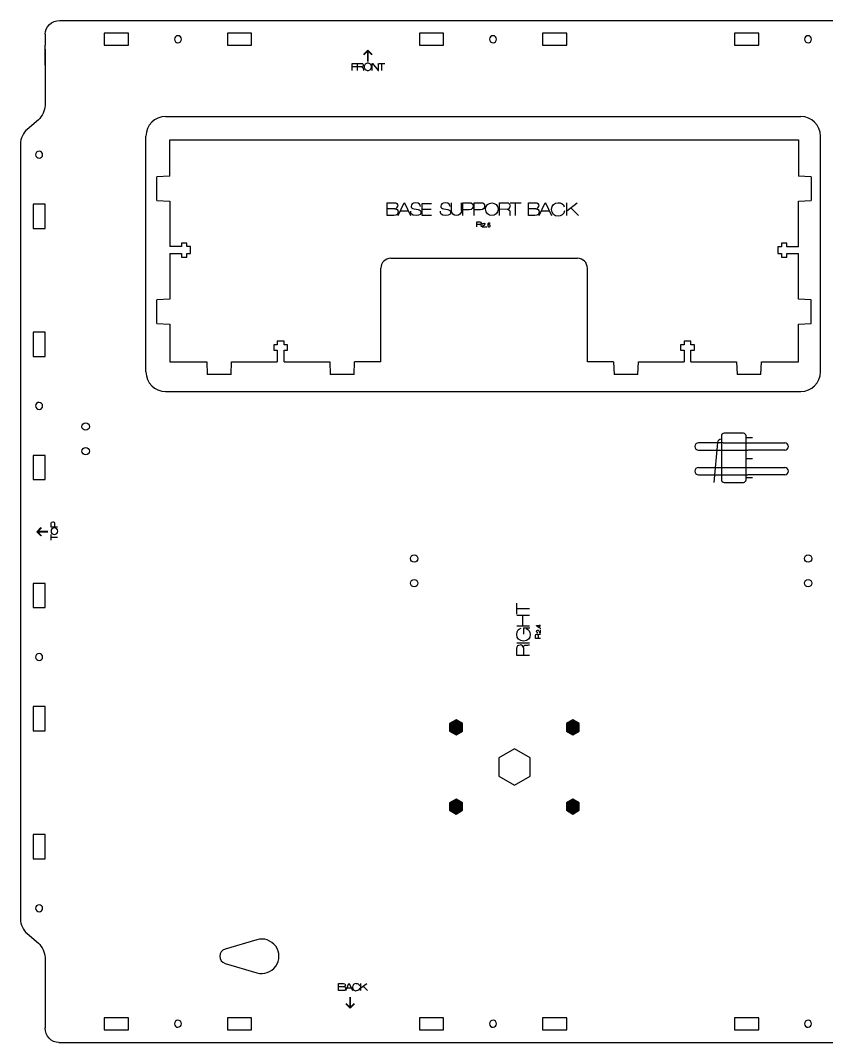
# Model space of a CAD drawing. Extents: x 49 to 1952, y 75 to 1350.
# Drawn here: x 1096.1 to 1423.6, y 504.1 to 919.1 of the extents above; entities that cross this region are included whole.
import ezdxf

# ---------------------------------------------------------------- set-up
doc = ezdxf.new("R2010")
doc.units = 0
doc.header["$MEASUREMENT"] = 0
for name, color, linetype in [('4_8MM_TABS_-_PLYWOOD', 160, 'Continuous'), ('PASS_1', 1, 'Continuous'), ('PASS_2', 5, 'Continuous'), ('PASS_3', 7, 'Continuous'), ('RASTER_-_LETTERS', 3, 'Continuous'), ('RASTER_70__-_PLYWOOD', 30, 'Continuous'), ('T-SLOT_-_PLYWOOD', 7, 'Continuous')]:
    doc.layers.add(name, color=color, linetype=linetype)

msp = doc.modelspace()

# ---------------------------------------------------------------- linework, layer by layer
at = {"layer": '4_8MM_TABS_-_PLYWOOD', "color": 5}
for p, q in [((1140, 913.92), (1130.15, 913.92)), ((1130.15, 913.92), (1130.15, 909.12)), ((1140, 909.12), (1140, 913.92)), ((1190, 913.92), (1180.15, 913.92)), ((1180.15, 913.92), (1180.15, 909.12)), ((1190, 909.12), (1190, 913.92)), ((1268, 913.92), (1258.15, 913.92)), ((1258.15, 913.92), (1258.15, 909.12)), ((1268, 909.12), (1268, 913.92)), ((1318, 913.92), (1308.15, 913.92)), ((1308.15, 913.92), (1308.15, 909.12)), ((1318, 909.12), (1318, 913.92)), ((1396, 913.92), (1386.15, 913.92)), ((1386.15, 913.92), (1386.15, 909.12)), ((1396, 909.12), (1396, 913.92)), ((1130.15, 909.12), (1140, 909.12)), ((1180.15, 909.12), (1190, 909.12)), ((1258.15, 909.12), (1268, 909.12)), ((1308.15, 909.12), (1318, 909.12)), ((1386.15, 909.12), (1396, 909.12)), ((1101.27, 844.54), (1101.27, 834.69)), ((1106.07, 844.54), (1101.27, 844.54)), ((1106.07, 834.69), (1106.07, 844.54)), ((1101.27, 834.69), (1106.07, 834.69)), ((1101.27, 792.54), (1101.27, 782.69)), ((1106.07, 792.54), (1101.27, 792.54)), ((1106.07, 782.69), (1106.07, 792.54)), ((1101.27, 782.69), (1106.07, 782.69)), ((1101.27, 742.54), (1101.27, 732.69)), ((1106.07, 742.54), (1101.27, 742.54)), ((1106.07, 732.69), (1106.07, 742.54)), ((1101.27, 732.69), (1106.07, 732.69)), ((1101.27, 690.54), (1101.27, 680.69)), ((1106.07, 690.54), (1101.27, 690.54)), ((1106.07, 680.69), (1106.07, 690.54)), ((1101.27, 680.69), (1106.07, 680.69)), ((1101.27, 640.54), (1101.27, 630.69)), ((1106.07, 640.54), (1101.27, 640.54)), ((1106.07, 630.69), (1106.07, 640.54)), ((1101.27, 630.69), (1106.07, 630.69)), ((1101.27, 588.54), (1101.27, 578.69)), ((1106.07, 588.54), (1101.27, 588.54)), ((1106.07, 578.69), (1106.07, 588.54)), ((1101.27, 578.69), (1106.07, 578.69)), ((1140, 514.12), (1130.15, 514.12)), ((1130.15, 514.12), (1130.15, 509.32)), ((1140, 509.32), (1140, 514.12)), ((1190, 514.12), (1180.15, 514.12)), ((1180.15, 514.12), (1180.15, 509.32)), ((1190, 509.32), (1190, 514.12)), ((1268, 514.12), (1258.15, 514.12)), ((1258.15, 514.12), (1258.15, 509.32)), ((1268, 509.32), (1268, 514.12)), ((1318, 514.12), (1308.15, 514.12)), ((1308.15, 514.12), (1308.15, 509.32)), ((1318, 509.32), (1318, 514.12)), ((1396, 514.12), (1386.15, 514.12)), ((1386.15, 514.12), (1386.15, 509.32)), ((1396, 509.32), (1396, 514.12)), ((1130.15, 509.32), (1140, 509.32)), ((1180.15, 509.32), (1190, 509.32)), ((1258.15, 509.32), (1268, 509.32)), ((1308.15, 509.32), (1318, 509.32)), ((1386.15, 509.32), (1396, 509.32))]:
    msp.add_line(p, q, dxfattribs=at)
for centre, radius, start, end in [((1160.07, 911.52), 1.42, 89.9877, 179.9981), ((1160.08, 911.52), 1.43, 180.0473, 269.9669), ((1160.07, 911.52), 1.42, 359.9969, 90.0158), ((1160.07, 911.52), 1.42, 269.9903, 359.9969), ((1288.07, 911.52), 1.42, 89.9877, 179.9981), ((1288.08, 911.52), 1.43, 180.0473, 269.9669), ((1288.07, 911.52), 1.42, 359.9969, 90.0158), ((1288.07, 911.52), 1.42, 269.9903, 359.9969), ((1416.07, 911.52), 1.42, 89.9877, 179.9981), ((1416.08, 911.52), 1.43, 180.0473, 269.9669), ((1416.07, 911.52), 1.42, 359.9969, 90.0158), ((1416.07, 911.52), 1.42, 269.9903, 359.9969), ((1103.68, 864.62), 1.43, 90.0473, 179.9669), ((1103.68, 864.62), 1.42, 179.9903, 269.9969), ((1103.68, 864.62), 1.42, 359.9877, 89.9981), ((1103.68, 864.62), 1.42, 269.9969, 0.0158), ((1103.68, 762.62), 1.43, 90.0473, 179.9669), ((1103.67, 762.62), 1.42, 359.9877, 89.9981), ((1103.68, 762.62), 1.42, 179.9903, 269.9969), ((1103.68, 762.62), 1.42, 269.9969, 0.0158), ((1103.68, 660.62), 1.43, 90.0473, 179.9669), ((1103.68, 660.62), 1.42, 179.9903, 269.9969), ((1103.67, 660.62), 1.42, 359.9877, 89.9981), ((1103.68, 660.62), 1.42, 269.9969, 0.0158), ((1103.68, 558.62), 1.43, 90.0473, 179.9669), ((1103.68, 558.62), 1.42, 179.9903, 269.9969), ((1103.67, 558.62), 1.42, 359.9877, 89.9981), ((1103.68, 558.62), 1.42, 269.9969, 0.0158), ((1160.07, 511.72), 1.42, 89.9877, 179.9981), ((1160.08, 511.72), 1.43, 180.0473, 269.9669), ((1160.07, 511.72), 1.42, 359.9969, 90.0158), ((1160.07, 511.72), 1.42, 269.9903, 359.9969), ((1288.07, 511.72), 1.42, 89.9877, 179.9981), ((1288.08, 511.72), 1.43, 180.0473, 269.9669), ((1288.07, 511.72), 1.42, 359.9969, 90.0158), ((1288.07, 511.72), 1.42, 269.9903, 359.9969), ((1416.07, 511.72), 1.42, 89.9877, 179.9981), ((1416.08, 511.72), 1.43, 180.0473, 269.9669), ((1416.07, 511.72), 1.42, 359.9969, 90.0158), ((1416.07, 511.72), 1.42, 269.9903, 359.9969)]:
    msp.add_arc(centre, radius, start, end, dxfattribs=at)
at = {"layer": 'PASS_1'}
for p, q in [((1156.74, 855.92), (1156.74, 870.65)), ((1156.74, 870.65), (1412.14, 870.65)), ((1412.14, 870.65), (1412.14, 855.92)), ((1156.74, 855.92), (1151.54, 855.7)), ((1151.54, 846.03), (1151.54, 855.7)), ((1417.34, 855.7), (1412.14, 855.92)), ((1417.34, 855.7), (1417.34, 846.03)), ((1151.54, 846.03), (1156.74, 845.82)), ((1156.74, 845.82), (1156.74, 827.78)), ((1412.14, 845.82), (1417.34, 846.03)), ((1412.14, 827.75), (1412.14, 845.82)), ((1156.74, 827.78), (1156.74, 827.29)), ((1412.14, 827.25), (1412.14, 827.75)), ((1156.74, 824.48), (1156.74, 823.98)), ((1156.74, 823.98), (1156.74, 805.92)), ((1246.49, 822.55), (1322.39, 822.55)), ((1412.14, 823.95), (1412.14, 824.45)), ((1412.14, 805.92), (1412.14, 823.95)), ((1242.49, 780.55), (1242.49, 818.55)), ((1326.39, 780.55), (1326.39, 818.55)), ((1156.74, 805.92), (1151.54, 805.71)), ((1151.54, 796.03), (1151.54, 805.71)), ((1417.34, 805.71), (1412.14, 805.92)), ((1417.34, 796.03), (1417.34, 805.71)), ((1151.54, 796.03), (1156.74, 795.82)), ((1156.74, 795.82), (1156.74, 780.55)), ((1412.14, 795.82), (1417.34, 796.03)), ((1412.14, 780.55), (1412.14, 795.82)), ((1156.74, 780.55), (1171.74, 780.55)), ((1171.74, 780.55), (1171.95, 775.35)), ((1181.63, 775.35), (1181.84, 780.55)), ((1181.84, 780.55), (1199.87, 780.55)), ((1199.87, 780.55), (1200.37, 780.55)), ((1203.17, 780.55), (1203.67, 780.55)), ((1203.67, 780.55), (1221.74, 780.55)), ((1221.74, 780.55), (1221.95, 775.35)), ((1231.62, 775.35), (1231.84, 780.55)), ((1242.49, 780.55), (1231.84, 780.55)), ((1337.04, 780.55), (1326.39, 780.55)), ((1337.04, 780.55), (1337.25, 775.35)), ((1346.93, 775.35), (1347.14, 780.55)), ((1347.14, 780.55), (1365.17, 780.55)), ((1365.17, 780.55), (1365.67, 780.55)), ((1368.47, 780.55), (1368.98, 780.55)), ((1368.98, 780.55), (1387.04, 780.55)), ((1387.04, 780.55), (1387.25, 775.35)), ((1396.93, 775.35), (1397.14, 780.55)), ((1397.14, 780.55), (1412.14, 780.55)), ((1181.63, 775.35), (1171.95, 775.35)), ((1231.62, 775.35), (1221.95, 775.35)), ((1346.93, 775.35), (1337.25, 775.35)), ((1396.93, 775.35), (1387.25, 775.35))]:
    msp.add_line(p, q, dxfattribs=at)
for centre, start, end in [((1246.49, 818.55), 90, 180), ((1322.39, 818.55), 0, 90)]:
    msp.add_arc(centre, 4, start, end, dxfattribs=at)
at = {"layer": 'PASS_2', "color": 5}
for p, q in [((1381.57, 747.62), (1371.57, 747.62)), ((1381.57, 747.62), (1391.57, 747.62)), ((1391.57, 747.62), (1406.57, 747.62)), ((1371.57, 744.62), (1381.57, 744.62)), ((1381.57, 744.62), (1391.57, 744.62)), ((1406.57, 744.62), (1391.57, 744.62)), ((1371.57, 737.62), (1381.57, 737.62)), ((1381.57, 737.62), (1391.57, 737.62)), ((1391.57, 737.62), (1406.57, 737.62)), ((1371.57, 734.62), (1381.57, 734.62)), ((1381.57, 734.62), (1391.57, 734.62)), ((1406.57, 734.62), (1391.57, 734.62)), ((1296.78, 623.34), (1290.41, 619.67)), ((1303.14, 619.67), (1296.78, 623.34)), ((1290.41, 619.67), (1290.41, 612.32)), ((1303.14, 612.32), (1303.14, 619.67)), ((1290.41, 612.32), (1296.78, 608.64)), ((1296.78, 608.64), (1303.14, 612.32)), ((1192.07, 545.83), (1179.22, 541.99)), ((1179.22, 536.24), (1192.07, 532.41))]:
    msp.add_line(p, q, dxfattribs=at)
for centre in [(1122.57, 754.22), (1122.57, 744.22), (1256.07, 700.62), (1416.07, 700.62), (1256.07, 690.62), (1416.07, 690.62), (1273.03, 632.09), (1320.52, 632.09), (1273.03, 599.9), (1320.52, 599.9)]:
    msp.add_circle(centre, 1.5, dxfattribs=at)
for centre, radius, start, end in [((1371.57, 746.12), 1.5, 90.0151, 180.0105), ((1406.57, 746.12), 1.5, 0.0222, 89.9792), ((1371.58, 746.12), 1.5, 180.0105, 269.9626), ((1406.57, 746.12), 1.5, 270, 0), ((1371.57, 736.12), 1.5, 90.0151, 180.0105), ((1371.58, 736.12), 1.5, 180.0105, 269.9626), ((1406.57, 736.12), 1.5, 0.0058, 89.9956), ((1406.57, 736.12), 1.5, 270, 0), ((1194.07, 539.12), 7, 253.3985, 106.6015), ((1180.07, 539.12), 3, 106.6015, 253.3985)]:
    msp.add_arc(centre, radius, start, end, dxfattribs=at)
at = {"layer": 'PASS_3'}
for p, q in [((1112.07, 919.15), (1480.47, 919.15)), ((1106.07, 913.55), (1106.07, 909.12)), ((1106.07, 900.97), (1106.07, 909.12)), ((1106.07, 907.47), (1106.07, 884.61)), ((1155.07, 880.12), (1413.07, 880.12)), ((1103.37, 878.79), (1098.78, 874.93)), ((1147.07, 776.49), (1147.07, 872.12)), ((1421.07, 776.49), (1421.07, 872.12)), ((1096.07, 869.12), (1096.07, 754.87)), ((1096.07, 803.87), (1096.07, 554.12)), ((1155.07, 768.49), (1389.07, 768.49)), ((1389.07, 768.49), (1413.07, 768.49)), ((1098.78, 548.31), (1103.37, 544.44)), ((1106.07, 538.63), (1106.07, 515.93)), ((1106.07, 522.43), (1106.07, 514.12)), ((1106.07, 514.12), (1106.07, 510.09)), ((1111.67, 504.09), (1490.07, 504.09))]:
    msp.add_line(p, q, dxfattribs=at)
for centre, start, end in [((1155.07, 872.12), 90, 180), ((1413.07, 872.12), 0, 90), ((1155.07, 776.49), 180, 270), ((1413.07, 776.49), 270, 0)]:
    msp.add_arc(centre, 8, start, end, dxfattribs=at)
for points in [[(1106.07, 913.55), (1106.07, 916.45), (1108.77, 919.15), (1112.07, 919.15)], [(1106.07, 884.61), (1106.07, 882.66), (1104.86, 880.04), (1103.37, 878.79)], [(1098.78, 874.93), (1097.29, 873.68), (1096.07, 871.06), (1096.07, 869.12)], [(1096.07, 554.12), (1096.07, 552.17), (1097.29, 549.56), (1098.78, 548.31)], [(1103.37, 544.44), (1104.86, 543.19), (1106.07, 540.58), (1106.07, 538.63)], [(1111.67, 504.09), (1108.77, 504.09), (1106.07, 506.79), (1106.07, 510.09)]]:
    msp.add_open_spline(points, degree=3, dxfattribs=at)
at = {"layer": 'RASTER_-_LETTERS'}
for p, q in [((1235.51, 905.31), (1237.25, 907.05)), ((1235.63, 905.12), (1237.12, 906.62)), ((1237.12, 906.62), (1237.12, 902.53)), ((1237.25, 907.05), (1238.98, 905.31)), ((1237.37, 902.53), (1237.37, 906.62)), ((1237.37, 906.62), (1238.87, 905.12)), ((1230.82, 898.86), (1230.82, 901.73)), ((1230.82, 901.73), (1232.84, 901.73)), ((1233.05, 898.86), (1233.05, 901.73)), ((1233.05, 901.73), (1234.63, 901.73)), ((1239.03, 898.86), (1239.03, 901.73)), ((1239.03, 901.73), (1239.13, 901.73)), ((1239.13, 901.73), (1241.39, 898.86)), ((1241.49, 898.86), (1241.49, 901.73)), ((1241.65, 901.73), (1244.13, 901.73)), ((1242.9, 898.86), (1242.9, 901.73)), ((1230.82, 900.4), (1232.72, 900.4)), ((1234.74, 900.26), (1233.05, 900.25)), ((1241.39, 898.86), (1241.49, 898.86)), ((1245.12, 845.13), (1247.96, 845.13)), ((1245.12, 839.92), (1245.12, 845.13)), ((1248.2, 842.65), (1245.12, 842.65)), ((1248.2, 842.65), (1248.2, 842.64)), ((1249.52, 839.92), (1251.91, 845.13)), ((1251.91, 845.13), (1252.1, 845.13)), ((1252.1, 845.13), (1254.5, 839.92)), ((1256.01, 842.66), (1257.63, 842.39)), ((1259.26, 839.92), (1259.26, 844.82)), ((1259.26, 844.82), (1263.08, 844.82)), ((1268.06, 842.66), (1269.69, 842.39)), ((1271.16, 841.96), (1271.16, 845.08)), ((1275.22, 841.96), (1275.22, 845.08)), ((1275.77, 839.92), (1275.77, 845.13)), ((1275.77, 845.13), (1278.56, 845.13)), ((1280.41, 839.92), (1280.41, 845.13)), ((1280.41, 845.13), (1283.19, 845.13)), ((1290.69, 839.92), (1290.69, 845.13)), ((1290.69, 845.13), (1293.56, 845.13)), ((1295.07, 845.13), (1299.56, 845.13)), ((1297.24, 839.92), (1297.24, 845.08)), ((1302.42, 845.13), (1305.25, 845.13)), ((1302.42, 839.92), (1302.42, 845.13)), ((1305.5, 842.65), (1302.42, 842.65)), ((1305.5, 842.65), (1305.5, 842.64)), ((1306.81, 839.92), (1309.21, 845.13)), ((1309.21, 845.13), (1309.4, 845.13)), ((1309.4, 845.13), (1311.79, 839.92)), ((1318.04, 839.92), (1318.04, 845.13)), ((1318.04, 841.86), (1322.32, 845.13)), ((1319.62, 843.07), (1322.8, 839.92)), ((1247.77, 839.92), (1245.12, 839.92)), ((1253.7, 841.64), (1250.3, 841.64)), ((1259.26, 842.54), (1262.92, 842.54)), ((1263.12, 839.92), (1259.26, 839.92)), ((1278.35, 842.29), (1275.77, 842.3)), ((1282.99, 842.29), (1280.41, 842.3)), ((1293.75, 842.45), (1290.69, 842.44)), ((1293.76, 842.46), (1293.75, 842.45)), ((1305.06, 839.92), (1302.42, 839.92)), ((1311, 841.64), (1307.59, 841.64)), ((1281.51, 835.28), (1281.51, 837.37)), ((1281.51, 837.37), (1282.65, 837.37)), ((1282.73, 836.3), (1281.51, 836.29)), ((1283.7, 835.28), (1284.85, 835.28)), ((1284.48, 835.96), (1284.1, 835.77)), ((1285.21, 835.28), (1285.49, 835.28)), ((1285.35, 835.14), (1285.35, 835.42)), ((1286.02, 836.58), (1285.94, 836.2)), ((1285.94, 836.2), (1285.94, 835.82)), ((1286.02, 836.05), (1285.94, 835.82)), ((1285.94, 835.82), (1286.02, 835.51)), ((1286.17, 836.81), (1286.02, 836.58)), ((1286.17, 836.2), (1286.02, 836.05)), ((1286.02, 835.51), (1286.17, 835.36)), ((1286.4, 836.88), (1286.17, 836.81)), ((1286.4, 836.27), (1286.17, 836.2)), ((1286.17, 835.36), (1286.4, 835.28)), ((1286.55, 836.88), (1286.4, 836.88)), ((1286.47, 836.27), (1286.4, 836.27)), ((1286.4, 835.28), (1286.47, 835.28)), ((1286.7, 836.2), (1286.47, 836.27)), ((1286.47, 835.28), (1286.7, 835.36)), ((1286.78, 836.81), (1286.55, 836.88)), ((1286.85, 836.05), (1286.7, 836.2)), ((1286.7, 835.36), (1286.85, 835.51)), ((1286.85, 836.66), (1286.78, 836.81)), ((1286.93, 835.82), (1286.85, 836.05)), ((1286.85, 835.51), (1286.93, 835.74)), ((1286.93, 835.74), (1286.93, 835.82)), ((1389.81, 751.5), (1381.91, 751.5)), ((1379.25, 747.76), (1377.72, 731.57)), ((1380.86, 750.45), (1380.86, 732.62)), ((1390.86, 732.62), (1390.86, 750.45)), ((1390.86, 749.8), (1393.47, 749.8)), ((1390.86, 741.24), (1393.47, 741.24)), ((1381.91, 731.57), (1389.81, 731.57)), ((1390.86, 733.57), (1393.47, 733.57)), ((1108.55, 713.43), (1108.55, 714.82)), ((1109.97, 714.72), (1109.97, 713.43)), ((1102.68, 711.54), (1104.42, 713.28)), ((1104.42, 709.8), (1102.68, 711.54)), ((1103.11, 711.67), (1104.61, 713.17)), ((1107.2, 711.67), (1103.11, 711.67)), ((1104.61, 709.92), (1103.11, 711.42)), ((1103.11, 711.42), (1107.2, 711.42)), ((1111.16, 713.43), (1108.55, 713.43)), ((1108.55, 708.15), (1108.55, 710.4)), ((1111.16, 709.24), (1108.58, 709.24)), ((1297.74, 678.06), (1297.74, 682.56)), ((1297.74, 677.71), (1302.95, 677.71)), ((1302.95, 680.24), (1297.78, 680.24)), ((1300.16, 673.24), (1300.16, 677.71)), ((1302.95, 673.24), (1297.74, 673.24)), ((1300.62, 669.99), (1300.62, 672.44)), ((1300.62, 672.44), (1303.06, 672.44)), ((1305.75, 673.34), (1305.75, 673.4)), ((1305.75, 673.4), (1306.94, 673.4)), ((1306.88, 672.45), (1305.75, 673.34)), ((1306.94, 672.45), (1306.88, 672.45)), ((1306.94, 673.73), (1306.94, 673.4)), ((1306.94, 673.4), (1306.94, 672.45)), ((1306.94, 673.4), (1307.37, 673.4)), ((1305.28, 668.23), (1305.28, 669.38)), ((1306.36, 669.45), (1306.36, 668.23)), ((1306.69, 671.2), (1306.88, 670.82)), ((1307.51, 672.07), (1307.23, 672.07)), ((1307.37, 671.93), (1307.37, 672.21)), ((1307.37, 670.42), (1307.37, 671.57)), ((1297.74, 666.46), (1302.95, 666.46)), ((1297.74, 661.28), (1297.74, 664.15)), ((1300.4, 664.35), (1300.41, 664.34)), ((1300.41, 664.34), (1300.42, 661.28)), ((1307.37, 668.23), (1305.28, 668.23)), ((1302.95, 661.28), (1297.74, 661.28)), ((1225.29, 528.09), (1227.35, 528.09)), ((1225.29, 525.22), (1225.29, 528.09)), ((1228.21, 525.22), (1229.53, 528.09)), ((1229.53, 528.09), (1229.64, 528.09)), ((1229.64, 528.09), (1230.96, 525.22)), ((1234.4, 525.22), (1234.4, 528.09)), ((1234.4, 526.29), (1236.76, 528.09)), ((1227.49, 526.72), (1225.29, 526.72)), ((1227.25, 525.22), (1225.29, 525.22)), ((1230.52, 526.17), (1228.64, 526.17)), ((1235.27, 526.95), (1237.02, 525.22)), ((1229.99, 518.06), (1228.25, 519.8)), ((1229.87, 518.49), (1228.37, 519.99)), ((1229.87, 522.58), (1229.87, 518.49)), ((1231.73, 519.8), (1229.99, 518.06)), ((1230.12, 518.49), (1230.12, 522.58)), ((1231.61, 519.98), (1230.12, 518.49))]:
    msp.add_line(p, q, dxfattribs=at)
for centre, radius, start, end in [((1234.74, 900.95), 0.684, 269.9525, 0.0505), ((1237.13, 900.38), 1.42, 87.2892, 183.1599), ((1237.27, 900.38), 1.42, 356.8167, 92.7057), ((1239.22, 899.57), 3.85, 178.7122, 190.5459), ((1237.13, 900.22), 1.42, 176.8575, 272.6947), ((1237.27, 900.22), 1.42, 267.3104, 3.1659), ((1248.16, 843.86), 1.2, 272.3095, 359.1595), ((1293.76, 843.7), 1.24, 269.9266, 0.0588), ((1305.45, 843.86), 1.2, 272.3095, 359.1595), ((1282.73, 836.8), 0.496, 269.9266, 0.0588), ((1285.96, 835.8), 2.77, 178.6921, 190.625), ((1284.27, 836.45), 0.533, 292.8439, 357.5702), ((1381.91, 750.45), 1.05, 90, 180), ((1389.81, 750.45), 1.05, 0, 90), ((1380.68, 747.62), 1.43, 87.3718, 174.6014), ((1381.91, 732.62), 1.05, 180, 270), ((1389.81, 732.62), 1.05, 270, 0), ((1109.79, 711.83), 1.29, 86.8461, 182.6955), ((1109.79, 711.71), 1.29, 177.3102, 273.1557), ((1109.93, 711.83), 1.29, 357.3045, 93.1539), ((1109.93, 711.71), 1.29, 266.8443, 2.6898), ((1300.03, 667.42), 5.05, 73.2149, 83.3347), ((1305.85, 669.46), 0.496, 359.9266, 90.0588), ((1306.2, 671), 0.533, 22.8439, 87.5702), ((1306.86, 672.69), 2.77, 268.6921, 280.625), ((1299.16, 664.35), 1.24, 359.9266, 90.0588), ((1227.46, 527.39), 0.661, 272.2613, 359.2086), ((1232.46, 526.6), 1.49, 90, 180.441), ((1227.53, 526.04), 0.684, 356.8598, 93.4677), ((1232.39, 526.51), 1.42, 176.8394, 272.7048)]:
    msp.add_arc(centre, radius, start, end, dxfattribs=at)
for points in [[(1234.63, 901.73), (1235.21, 901.73), (1235.42, 901.46), (1235.42, 900.95)], [(1234.74, 900.26), (1235.18, 900.25), (1235.38, 900.05), (1235.37, 899.65)], [(1247.96, 845.13), (1248.78, 845.13), (1249.37, 844.68), (1249.36, 843.84)], [(1248.2, 842.64), (1248.88, 842.61), (1249.52, 842.25), (1249.52, 841.33)], [(1256.61, 845.03), (1255.37, 845.03), (1254.8, 844.57), (1254.8, 843.78)], [(1254.8, 843.78), (1254.8, 843.1), (1255.19, 842.79), (1256.01, 842.66)], [(1258.63, 843.55), (1258.58, 844.3), (1258.24, 845.03), (1256.61, 845.03)], [(1268.67, 845.03), (1267.42, 845.03), (1266.86, 844.57), (1266.86, 843.78)], [(1266.86, 843.78), (1266.86, 843.1), (1267.25, 842.79), (1268.06, 842.66)], [(1270.68, 843.55), (1270.63, 844.3), (1270.3, 845.03), (1268.67, 845.03)], [(1280, 843.71), (1280, 843.01), (1279.64, 842.28), (1278.35, 842.29)], [(1278.56, 845.13), (1279.67, 845.13), (1280, 844.49), (1280, 843.71)], [(1284.64, 843.71), (1284.64, 843.01), (1284.28, 842.28), (1282.99, 842.29)], [(1283.19, 845.13), (1284.3, 845.13), (1284.64, 844.49), (1284.64, 843.71)], [(1285.04, 842.47), (1285.04, 844.09), (1286.18, 845.03), (1287.58, 845.03)], [(1287.58, 845.03), (1288.98, 845.03), (1290.12, 844.09), (1290.12, 842.47)], [(1293.56, 845.13), (1294.6, 845.13), (1295, 844.63), (1295, 843.71)], [(1305.25, 845.13), (1306.08, 845.13), (1306.66, 844.68), (1306.65, 843.84)], [(1305.5, 842.64), (1306.18, 842.61), (1306.81, 842.25), (1306.81, 841.33)], [(1311.82, 842.41), (1311.82, 844.13), (1313.03, 845.13), (1314.52, 845.13)], [(1314.52, 845.13), (1315.75, 845.13), (1316.73, 844.63), (1317.01, 843.49)], [(1249.52, 841.33), (1249.52, 840.73), (1249.13, 839.92), (1247.77, 839.92)], [(1256.8, 839.92), (1254.86, 839.92), (1254.64, 840.94), (1254.63, 841.64)], [(1258.75, 841.3), (1258.75, 840.75), (1258.49, 839.92), (1256.8, 839.92)], [(1257.63, 842.39), (1258.39, 842.22), (1258.75, 841.9), (1258.75, 841.3)], [(1268.86, 839.92), (1266.92, 839.92), (1266.7, 840.94), (1266.68, 841.64)], [(1270.8, 841.3), (1270.8, 840.75), (1270.54, 839.92), (1268.86, 839.92)], [(1269.69, 842.39), (1270.44, 842.22), (1270.8, 841.9), (1270.8, 841.3)], [(1273.19, 839.92), (1272.07, 839.92), (1271.16, 840.67), (1271.16, 841.96)], [(1275.22, 841.96), (1275.22, 840.67), (1274.31, 839.92), (1273.19, 839.92)], [(1287.58, 839.92), (1286.18, 839.92), (1285.04, 840.86), (1285.04, 842.47)], [(1290.12, 842.47), (1290.12, 840.86), (1288.98, 839.92), (1287.58, 839.92)], [(1293.75, 842.45), (1294.55, 842.44), (1294.9, 842.07), (1294.9, 841.36)], [(1294.9, 841.36), (1294.9, 841.17), (1294.92, 840.13), (1295.02, 839.92)], [(1306.81, 841.33), (1306.81, 840.73), (1306.43, 839.92), (1305.06, 839.92)], [(1314.52, 839.68), (1313.03, 839.68), (1311.82, 840.68), (1311.82, 842.41)], [(1317.13, 841.78), (1316.98, 840.38), (1315.72, 839.68), (1314.52, 839.68)], [(1282.65, 837.37), (1283.07, 837.37), (1283.23, 837.17), (1283.23, 836.8)], [(1282.73, 836.3), (1283.05, 836.29), (1283.2, 836.14), (1283.19, 835.86)], [(1284.1, 835.77), (1283.82, 835.61), (1283.7, 835.51), (1283.7, 835.28)], [(1283.73, 836.32), (1283.73, 836.49), (1283.73, 836.87), (1284.28, 836.87)], [(1284.28, 836.87), (1284.72, 836.87), (1284.81, 836.58), (1284.8, 836.43)], [(1108.55, 714.82), (1108.55, 715.38), (1108.87, 715.54), (1109.27, 715.54)], [(1109.27, 715.54), (1109.62, 715.54), (1109.98, 715.36), (1109.97, 714.72)], [(1297.74, 669.8), (1297.74, 671.43), (1298.46, 672.17), (1299.47, 672.36)], [(1300.46, 667.1), (1298.74, 667.1), (1297.74, 668.31), (1297.74, 669.8)], [(1303.18, 669.8), (1303.18, 668.31), (1302.18, 667.1), (1300.46, 667.1)], [(1301.49, 672.26), (1302.69, 671.9), (1303.18, 670.89), (1303.18, 669.8)], [(1305.28, 669.38), (1305.28, 669.8), (1305.48, 669.95), (1305.85, 669.95)], [(1305.79, 671), (1305.79, 671.44), (1306.07, 671.53), (1306.22, 671.53)], [(1306.34, 670.45), (1306.17, 670.45), (1305.79, 670.46), (1305.79, 671)], [(1306.36, 669.45), (1306.36, 669.78), (1306.51, 669.92), (1306.79, 669.92)], [(1306.88, 670.82), (1307.05, 670.54), (1307.14, 670.43), (1307.37, 670.42)], [(1297.74, 664.15), (1297.74, 665.2), (1298.23, 665.59), (1299.16, 665.59)], [(1300.41, 664.34), (1300.42, 665.15), (1300.79, 665.5), (1301.51, 665.5)], [(1301.51, 665.5), (1301.7, 665.5), (1302.74, 665.51), (1302.95, 665.61)], [(1227.35, 528.09), (1227.81, 528.09), (1228.13, 527.84), (1228.12, 527.38)], [(1232.46, 528.09), (1233.14, 528.09), (1233.68, 527.81), (1233.83, 527.19)], [(1228.21, 526), (1228.21, 525.66), (1228, 525.22), (1227.25, 525.22)], [(1233.9, 526.24), (1233.81, 525.48), (1233.12, 525.12), (1232.46, 525.09)]]:
    msp.add_open_spline(points, degree=3, dxfattribs=at)
at = {"layer": 'RASTER_70__-_PLYWOOD'}
for p, q in [((1273.03, 635.09), (1270.44, 633.59)), ((1275.63, 633.59), (1273.03, 635.09)), ((1320.52, 635.09), (1317.93, 633.59)), ((1323.12, 633.59), (1320.52, 635.09)), ((1270.44, 633.59), (1270.44, 630.59)), ((1270.63, 630.71), (1270.63, 633.48)), ((1270.83, 630.6), (1270.83, 633.59)), ((1271.03, 630.48), (1271.03, 633.7)), ((1271.23, 630.37), (1271.23, 633.82)), ((1271.43, 630.25), (1271.43, 633.93)), ((1271.63, 630.13), (1271.63, 634.05)), ((1271.83, 630.02), (1271.83, 634.17)), ((1272.03, 629.9), (1272.03, 634.28)), ((1272.23, 629.79), (1272.23, 634.4)), ((1272.43, 629.67), (1272.43, 634.51)), ((1272.63, 629.56), (1272.63, 634.63)), ((1272.83, 629.44), (1272.83, 634.74)), ((1273.03, 629.33), (1273.03, 634.86)), ((1273.23, 629.44), (1273.23, 634.74)), ((1273.43, 629.56), (1273.43, 634.63)), ((1273.63, 629.67), (1273.63, 634.51)), ((1273.83, 629.79), (1273.83, 634.4)), ((1274.03, 629.9), (1274.03, 634.28)), ((1274.23, 630.02), (1274.23, 634.17)), ((1274.43, 630.13), (1274.43, 634.05)), ((1274.63, 630.25), (1274.63, 633.93)), ((1274.83, 630.37), (1274.83, 633.82)), ((1275.03, 630.48), (1275.03, 633.7)), ((1275.23, 630.6), (1275.23, 633.59)), ((1275.43, 630.71), (1275.43, 633.48)), ((1275.63, 630.59), (1275.63, 633.59)), ((1317.93, 633.59), (1317.93, 630.59)), ((1318.12, 630.71), (1318.12, 633.48)), ((1318.32, 630.6), (1318.32, 633.59)), ((1318.52, 630.48), (1318.52, 633.7)), ((1318.72, 630.37), (1318.72, 633.82)), ((1318.92, 630.25), (1318.92, 633.93)), ((1319.12, 630.13), (1319.12, 634.05)), ((1319.32, 630.02), (1319.32, 634.17)), ((1319.52, 629.9), (1319.52, 634.28)), ((1319.72, 629.79), (1319.72, 634.4)), ((1319.92, 629.67), (1319.92, 634.51)), ((1320.12, 629.56), (1320.12, 634.63)), ((1320.32, 629.44), (1320.32, 634.74)), ((1320.52, 629.33), (1320.52, 634.86)), ((1320.72, 629.44), (1320.72, 634.74)), ((1320.92, 629.56), (1320.92, 634.63)), ((1321.12, 629.67), (1321.12, 634.51)), ((1321.32, 629.79), (1321.32, 634.4)), ((1321.52, 629.9), (1321.52, 634.28)), ((1321.72, 630.02), (1321.72, 634.17)), ((1321.92, 630.13), (1321.92, 634.05)), ((1322.12, 630.25), (1322.12, 633.93)), ((1322.32, 630.37), (1322.32, 633.82)), ((1322.52, 630.48), (1322.52, 633.7)), ((1322.72, 630.6), (1322.72, 633.59)), ((1322.92, 630.71), (1322.92, 633.48)), ((1323.12, 630.59), (1323.12, 633.59)), ((1270.44, 630.59), (1273.03, 629.1)), ((1273.03, 629.1), (1275.63, 630.59)), ((1317.93, 630.59), (1320.52, 629.1)), ((1320.52, 629.1), (1323.12, 630.59)), ((1273.03, 602.89), (1270.44, 601.39)), ((1271.63, 597.94), (1271.63, 601.85)), ((1271.83, 597.82), (1271.83, 601.97)), ((1272.03, 597.71), (1272.03, 602.08)), ((1272.23, 597.59), (1272.23, 602.2)), ((1272.43, 597.48), (1272.43, 602.32)), ((1272.63, 597.36), (1272.63, 602.43)), ((1272.83, 597.24), (1272.83, 602.55)), ((1275.63, 601.39), (1273.03, 602.89)), ((1273.03, 597.13), (1273.03, 602.66)), ((1273.23, 597.24), (1273.23, 602.55)), ((1273.43, 597.36), (1273.43, 602.43)), ((1273.63, 597.48), (1273.63, 602.32)), ((1273.83, 597.59), (1273.83, 602.2)), ((1274.03, 597.71), (1274.03, 602.08)), ((1274.23, 597.82), (1274.23, 601.97)), ((1274.43, 597.94), (1274.43, 601.85)), ((1320.52, 602.89), (1317.93, 601.39)), ((1319.12, 597.94), (1319.12, 601.85)), ((1319.32, 597.82), (1319.32, 601.97)), ((1319.52, 597.71), (1319.52, 602.08)), ((1319.72, 597.59), (1319.72, 602.2)), ((1319.92, 597.48), (1319.92, 602.32)), ((1320.12, 597.36), (1320.12, 602.43)), ((1320.32, 597.24), (1320.32, 602.55)), ((1323.12, 601.39), (1320.52, 602.89)), ((1320.52, 597.13), (1320.52, 602.66)), ((1320.72, 597.24), (1320.72, 602.55)), ((1320.92, 597.36), (1320.92, 602.43)), ((1321.12, 597.48), (1321.12, 602.32)), ((1321.32, 597.59), (1321.32, 602.2)), ((1321.52, 597.71), (1321.52, 602.08)), ((1321.72, 597.82), (1321.72, 601.97)), ((1321.92, 597.94), (1321.92, 601.85)), ((1270.44, 601.39), (1270.44, 598.4)), ((1270.44, 598.4), (1273.03, 596.9)), ((1270.63, 598.51), (1270.63, 601.28)), ((1270.83, 598.4), (1270.83, 601.39)), ((1271.03, 598.28), (1271.03, 601.51)), ((1271.23, 598.17), (1271.23, 601.62)), ((1271.43, 598.05), (1271.43, 601.74)), ((1273.03, 596.9), (1275.63, 598.4)), ((1274.63, 598.05), (1274.63, 601.74)), ((1274.83, 598.17), (1274.83, 601.62)), ((1275.03, 598.28), (1275.03, 601.51)), ((1275.23, 598.4), (1275.23, 601.39)), ((1275.43, 598.51), (1275.43, 601.28)), ((1275.63, 598.4), (1275.63, 601.39)), ((1317.93, 601.39), (1317.93, 598.4)), ((1317.93, 598.4), (1320.52, 596.9)), ((1318.12, 598.51), (1318.12, 601.28)), ((1318.32, 598.4), (1318.32, 601.39)), ((1318.52, 598.28), (1318.52, 601.51)), ((1318.72, 598.17), (1318.72, 601.62)), ((1318.92, 598.05), (1318.92, 601.74)), ((1320.52, 596.9), (1323.12, 598.4)), ((1322.12, 598.05), (1322.12, 601.74)), ((1322.32, 598.17), (1322.32, 601.62)), ((1322.52, 598.28), (1322.52, 601.51)), ((1322.72, 598.4), (1322.72, 601.39)), ((1322.92, 598.51), (1322.92, 601.28)), ((1323.12, 598.4), (1323.12, 601.39))]:
    msp.add_line(p, q, dxfattribs=at)
at = {"layer": 'T-SLOT_-_PLYWOOD', "color": 1}
for p, q in [((1161.45, 827.29), (1156.74, 827.29)), ((1163.65, 828.69), (1161.45, 828.69)), ((1161.45, 828.69), (1161.45, 827.29)), ((1163.65, 827.29), (1163.65, 828.69)), ((1165.1, 827.29), (1163.65, 827.29)), ((1165.1, 824.48), (1165.1, 827.29)), ((1405.23, 827.25), (1403.78, 827.25)), ((1403.78, 827.25), (1403.78, 824.45)), ((1407.43, 828.65), (1405.23, 828.65)), ((1405.23, 828.65), (1405.23, 827.25)), ((1407.43, 827.25), (1407.43, 828.65)), ((1412.14, 827.25), (1407.43, 827.25)), ((1156.74, 824.48), (1161.45, 824.48)), ((1161.45, 824.48), (1161.45, 823.08)), ((1161.45, 823.08), (1163.65, 823.08)), ((1163.65, 823.08), (1163.65, 824.48)), ((1163.65, 824.48), (1165.1, 824.48)), ((1403.78, 824.45), (1405.23, 824.45)), ((1405.23, 824.45), (1405.23, 823.05)), ((1405.23, 823.05), (1407.43, 823.05)), ((1407.43, 823.05), (1407.43, 824.45)), ((1407.43, 824.45), (1412.14, 824.45)), ((1200.37, 788.91), (1200.37, 787.47)), ((1203.17, 788.91), (1200.37, 788.91)), ((1203.17, 787.47), (1203.17, 788.91)), ((1368.47, 788.91), (1365.67, 788.91)), ((1365.67, 788.91), (1365.67, 787.47)), ((1368.47, 787.47), (1368.47, 788.91)), ((1198.97, 787.47), (1198.97, 785.27)), ((1200.37, 787.47), (1198.97, 787.47)), ((1198.97, 785.27), (1200.37, 785.27)), ((1200.37, 785.27), (1200.37, 780.55)), ((1204.57, 787.47), (1203.17, 787.47)), ((1203.17, 785.27), (1204.57, 785.27)), ((1203.17, 780.55), (1203.17, 785.27)), ((1204.57, 785.27), (1204.57, 787.47)), ((1365.67, 787.47), (1364.27, 787.47)), ((1364.27, 787.47), (1364.27, 785.27)), ((1364.27, 785.27), (1365.67, 785.27)), ((1365.67, 785.27), (1365.67, 780.55)), ((1369.87, 787.47), (1368.47, 787.47)), ((1368.47, 780.55), (1368.47, 785.27)), ((1368.47, 785.27), (1369.87, 785.27)), ((1369.87, 785.27), (1369.87, 787.47))]:
    msp.add_line(p, q, dxfattribs=at)

doc.saveas('drawing.dxf')
